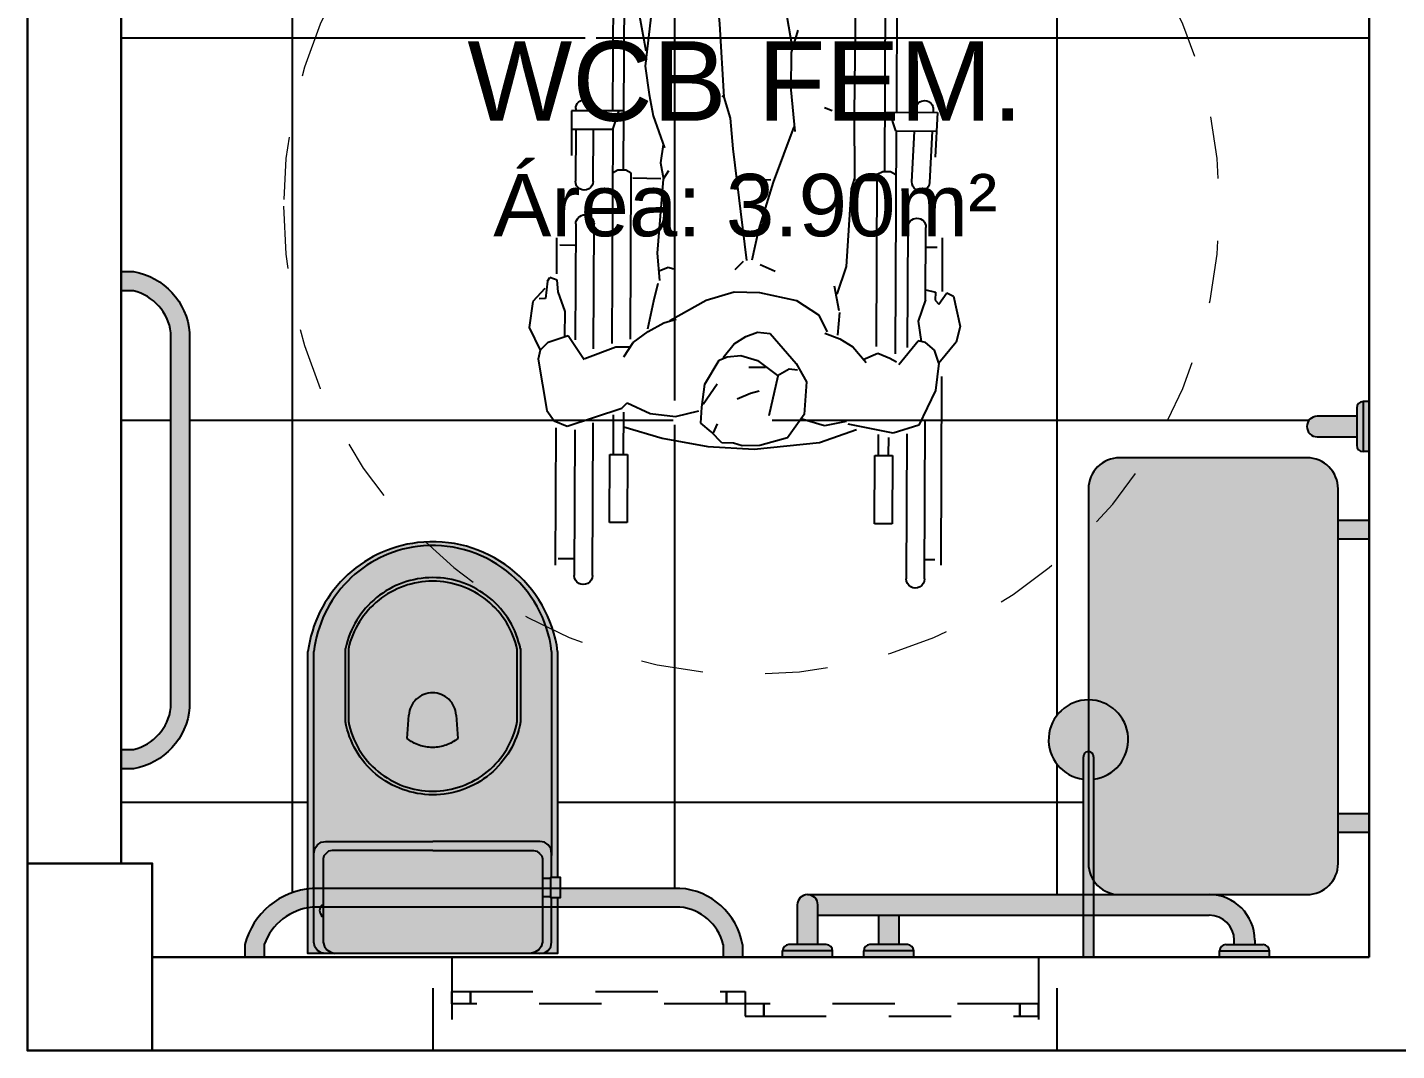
# Model space of a CAD drawing. Header units: millimetres. Extents: x 2767 to 2978, y 1319 to 1481.
# Drawn here: x 2921.63 to 2923.824, y 1399.165 to 1400.805 of the extents above; entities that cross this region are included whole.
import ezdxf

# ---------------------------------------------------------------- set-up
doc = ezdxf.new("R2010")
doc.units = ezdxf.units.MM
doc.header["$LTSCALE"] = 0.03
doc.linetypes.add('Dashed', pattern=[0.75, 0.5, -0.25])
doc.layers.add('A-EQUIPAMENTOS', color=252, linetype='Continuous')
doc.layers.add('A_PROJEÇÃO', color=7, linetype='Dashed')
for name, color, linetype, lineweight in [('A-ESTRUTURA', 164, 'Continuous', 30), ('A-PAREDE', 5, 'Continuous', 30), ('A-PROJEÇÃO', 251, 'Dashed', 13)]:
    doc.layers.add(name, color=color, linetype=linetype, lineweight=lineweight)
doc.layers.add('A-TEXTO1', color=7, linetype='Continuous', true_color=0x000000)
doc.layers.add('A_lay', color=7, linetype='Continuous', true_color=0x919191)
doc.styles.add('A2 Arquitetos', font='arial.ttf')

# ---------------------------------------------------------------- blocks, each defined once
blk = doc.blocks.new('A$C41DB0A6B')
at = {"true_color": 0xffffff}
h = blk.add_hatch(color=7, dxfattribs=at)
h.dxf.hatch_style = 1
h.paths.add_polyline_path([(0.0500004667264875, 0.6899997852742672), (4.659814294497022e-07, 0.6899997852742672), (4.659814294497022e-07, 0.6599997840821743), (0.0500004667264875, 0.6599997840821743)])
h.paths.add_polyline_path([(0.4500004652363714, 0.7399997850880027, 0.4142135623730951), (0.4000004654226359, 0.7899997849017382), (0.100000466540223, 0.7899997849017382, 0.4142135623730951), (0.0500004667264875, 0.7399997850880027), (0.05000046672648751, 0.1399997835978866, 0.414213562373095), (0.100000466540223, 0.08999978378415108), (0.4000004654226359, 0.08999978378415108, 0.4142135623730949), (0.4500004652363714, 0.1399997835978866)])
h.paths.add_polyline_path([(0.0500004667264875, 0.2199997846037149), (4.659814294497022e-07, 0.2199997846037149), (4.659814294497022e-07, 0.1899997852742673), (0.05000046672648751, 0.1899997852742671)])
h = blk.add_hatch(color=7, dxfattribs=at)
h.dxf.hatch_style = 1
h.paths.add_polyline_path([(0.08350046569830738, 0.05649978490173879), (0.02000046553439461, 0.0564997848123312), (0.02000046553439461, 0.02349978499114513), (0.08350046569830738, 0.02349978490173754, 1)])
h.paths.add_polyline_path([(0.02000046575791203, 0.06999978423118591, 0.4142135623730951), (0.01000046575791202, 0.07999978423118591), (0.01000046575791202, -2.162903547306416e-07, 0.4142135623730952), (0.02000046575791203, 0.009999783709645271)])
h.paths.add_polyline_path([(0.01000046575791202, 0.0799997840076685), (4.659814294427633e-07, 0.0799997840076685), (4.659814294427633e-07, -2.16066837310791e-07), (0.01000046575791202, -2.16066837310791e-07)])
at = {"layer": 'A-EQUIPAMENTOS'}
for p, q in [((0.4000004663539585, 0.7899997849017382), (0.1000004656089004, 0.7899997849017382)), ((0.0500004667264875, 0.7399997841566801), (0.0500004667264875, 0.1399997845292091)), ((0.4500004652363714, 0.1399997845292091), (0.4500004652363714, 0.7399997850880027)), ((0.0500004667264875, 0.6899997852742672), (4.659814294427633e-07, 0.6899997852742672)), ((0.0500004667264875, 0.6599997840821743), (4.659814294427633e-07, 0.6599997840821743)), ((0.0500004667264875, 0.2199997846037149), (4.659814294427633e-07, 0.2199997846037149)), ((0.0500004667264875, 0.1899997852742672), (4.659814294427633e-07, 0.1899997852742672)), ((0.1000004656089004, 0.08999978378415108), (0.4000004663539585, 0.08999978378415108)), ((4.659814294427633e-07, 0.0799997840076685), (0.01000046575791202, 0.0799997840076685)), ((4.659814294427633e-07, 0.0799997840076685), (0.01000046575791202, 0.0799997840076685)), ((4.659814294427633e-07, -2.16066837310791e-07), (4.659814294427633e-07, 0.0799997840076685)), ((4.659814294427633e-07, 0.0799997840076685), (0.01000046575791202, 0.0799997840076685)), ((4.659814294427633e-07, 0.0799997840076685), (0.01000046575791202, 0.0799997840076685)), ((4.659814294427633e-07, -2.16066837310791e-07), (4.659814294427633e-07, 0.0799997840076685)), ((0.01000046575791202, -2.16066837310791e-07), (0.01000046575791202, 0.0799997840076685)), ((0.01000046575791202, -2.16066837310791e-07), (0.01000046575791202, 0.0799997840076685)), ((0.02000046553439461, 0.009999783709645271), (0.02000046553439461, 0.06999978423118591)), ((0.02000046553439461, 0.009999783709645271), (0.02000046553439461, 0.06999978423118591)), ((0.08350046569830738, 0.0564997848123312), (0.02000046553439461, 0.0564997848123312)), ((0.08350046569830738, 0.0564997848123312), (0.02000046553439461, 0.0564997848123312)), ((0.02000046553439461, 0.02349978499114513), (0.08350046569830738, 0.02349978499114513)), ((0.02000046553439461, 0.02349978499114513), (0.08350046569830738, 0.02349978499114513)), ((4.659814294427633e-07, -2.16066837310791e-07), (0.01000046575791202, -2.16066837310791e-07)), ((4.659814294427633e-07, -2.16066837310791e-07), (0.01000046575791202, -2.16066837310791e-07))]:
    blk.add_line(p, q, dxfattribs=at)
for centre, radius, start, end in [((0.100000466540223, 0.7399997850880027), 0.04999999981373549, 90.00000106721708, 180.0000010672171), ((0.4000004654226359, 0.7399997850880027), 0.04999999981373549, 359.9999989327829, 89.99999893278296), ((0.100000466540223, 0.1399997835978866), 0.04999999981373549, 179.9999989327829, 269.9999989327829), ((0.4000004654226359, 0.1399997835978866), 0.04999999981373549, 270.0000010672171, 1.067217061790185e-06), ((0.01000046575791202, 0.06999978423118591), 0.01, 0, 90), ((0.01000046575791202, 0.06999978423118591), 0.01, 0, 90), ((0.08350046569830738, 0.03999978490173817), 0.01650000000000063, 270, 90), ((0.08350046569830738, 0.03999978490173817), 0.01650000000000063, 270, 90), ((0.01000046575791202, 0.009999783709645271), 0.01, 270, 0), ((0.01000046575791202, 0.009999783709645271), 0.01, 270, 0)]:
    blk.add_arc(centre, radius, start, end, dxfattribs=at)
blk = doc.blocks.new('A$C64AE02AF')
at = {"layer": 'A-EQUIPAMENTOS', "lineweight": 0, "true_color": 0xffffff}
h = blk.add_hatch(color=7, dxfattribs=at)
h.dxf.hatch_style = 1
h.paths.add_polyline_path([(0.7235010496203316, 0.01650036312639724), (0.7235010496435634, 0.03300036303699017), (0.09650104938191359, 0.03300036214292049, -0.4142135623730947), (0.05650104938191364, 0.07300036214292048), (0.05650104841333808, 0.0800003632903099), (0.02350104859215207, 0.0800003632903099), (0.02350104938191366, 0.0730003621429205, 0.414213562373095), (0.09650104938191367, 3.621429204986315e-07), (0.740001049647842, 3.631263965128001e-07, -0.4142135628614266)])
h.paths.add_polyline_path([(0.7565010495309252, 0.0800003632903099), (0.7235010497097392, 0.0800003632903099), (0.7235010496203316, 0.01650036312639714, 1), (0.7565010496203328, 0.01650036312639714)])
h.paths.add_polyline_path([(0.78000104894978, 0.09000036306679249), (0.7000010484282393, 0.09000036306679249, 0.4142135623730955), (0.7100010484282393, 0.08000036306679248), (0.7700010489870328, 0.08000036306679248, 0.4142135612819826)])
h.paths.add_polyline_path([(0.7800010487262625, 0.1000003628432751), (0.7000010486517567, 0.1000003628432751), (0.7000010486517567, 0.09000036306679249), (0.7800010487262625, 0.09000036306679249)])
h.paths.add_polyline_path([(0.6265010487113614, 0.0800003632903099), (0.5935010488901753, 0.0800003632903099), (0.5935010488901753, 0.03300036285161687), (0.6265010487113614, 0.03300036289867317)], flags=17)
h.paths.add_polyline_path([(0.6500010499928612, 0.09000036306679249), (0.5700010494713206, 0.09000036306679249, 0.4142135623730955), (0.5800010494713206, 0.08000036306679248), (0.6400010500301141, 0.08000036306679248, 0.4142135612819842)])
h.paths.add_polyline_path([(0.6500010497693438, 0.1000003628432751), (0.570001049694838, 0.100000362843275), (0.570001049694838, 0.0900003630667925), (0.6500010497693438, 0.09000036306679249)])
h.paths.add_polyline_path([(0.08000104969483801, 0.09000036306679249), (1.049173297351658e-06, 0.09000036306679249, 0.4142135623730955), (0.01000104917329736, 0.08000036306679248), (0.07000104973209093, 0.08000036306679248, 0.4142135612819826)])
h.paths.add_polyline_path([(0.08000104947132053, 0.1000003628432751), (1.049396814778447e-06, 0.1000003628432751), (1.049396814778447e-06, 0.09000036306679249), (0.08000104947132058, 0.09000036306679249)])
at = {"layer": 'A-EQUIPAMENTOS'}
for p, q in [((1.049396814778447e-06, 0.1000003628432751), (1.049396814778447e-06, 0.09000036306679249)), ((0.08000104947132058, 0.09000036306679249), (1.049396814778447e-06, 0.09000036306679249)), ((0.08000104947132058, 0.1000003628432751), (0.08000104947132058, 0.09000036306679249)), ((0.570001049694838, 0.1000003628432751), (0.570001049694838, 0.09000036306679249)), ((0.570001049694838, 0.09000036306679249), (0.6500010497693438, 0.09000036306679249)), ((0.6500010497693438, 0.1000003628432751), (0.6500010497693438, 0.09000036306679249)), ((0.7000010486517567, 0.1000003628432751), (0.7000010486517567, 0.09000036306679249)), ((0.7000010486517567, 0.09000036306679249), (0.7800010487262625, 0.09000036306679249)), ((0.7800010487262625, 0.1000003628432751), (0.7800010487262625, 0.09000036306679249)), ((0.7800010487262625, 0.1000003628432751), (0.7800010487262625, 0.09000036306679249)), ((0.070001049694838, 0.0800003632903099), (0.01000104917329736, 0.0800003632903099)), ((0.02350104859215207, 0.0730003621429205), (0.02350104859215207, 0.0800003632903099)), ((0.05650104841333814, 0.0800003632903099), (0.05650104841333814, 0.0730003621429205)), ((0.5800010494713206, 0.0800003632903099), (0.6400010499928612, 0.0800003632903099)), ((0.5935010488901753, 0.0800003632903099), (0.5935010488901753, 0.03300036303699017)), ((0.6265010487113614, 0.03300036303699017), (0.6265010487113614, 0.0800003632903099)), ((0.7100010484282393, 0.0800003632903099), (0.7700010489497799, 0.0800003632903099)), ((0.7235010497097392, 0.0800003632903099), (0.7235010497097392, 0.01650036312639713)), ((0.7565010495309252, 0.01650036312639713), (0.7565010495309252, 0.0800003632903099)), ((0.7235010497097392, 0.03300036303699017), (0.09650104938191362, 0.03300036303699017)), ((0.7400010496203322, 3.632158041000366e-07), (0.09650104938191362, 3.632158041000366e-07))]:
    blk.add_line(p, q, dxfattribs=at)
for centre, radius, start, end in [((0.01000104917329736, 0.09000036306679249), 0.01, 180, 270), ((0.070001049694838, 0.09000036306679249), 0.01, 270, 0), ((0.5800010494713206, 0.09000036306679249), 0.01, 180, 270), ((0.6400010499928612, 0.09000036306679249), 0.01, 270, 0), ((0.7100010484282393, 0.09000036306679249), 0.01, 180, 270), ((0.7700010489497799, 0.09000036306679249), 0.01, 270, 0), ((0.09650104938191362, 0.0730003621429205), 0.07300000000000001, 180, 270), ((0.09650104938191362, 0.0730003621429205), 0.04, 180, 270), ((0.7400010496203322, 0.01650036312639713), 0.01650000000000063, 180, 0)]:
    blk.add_arc(centre, radius, start, end, dxfattribs=at)
blk = doc.blocks.new('acoplada')
at = {"lineweight": 0, "true_color": 0xffffff}
h = blk.add_hatch(color=7, dxfattribs=at)
h.dxf.hatch_style = 1
edge = h.paths.add_edge_path()
edge.add_arc((-0.0002353211631387353, -0.4638121072475485), 0.201678835890491, 270.06685338338957, 309.4485903235758, ccw=False)
edge.add_arc((-0.0002239423380601124, -0.4638081482072778), 0.2016827819723743, 232.4082368901923, 270.063619478749, ccw=False)
edge.add_arc((-0.000230271315643904, -0.4638210390965298), 0.2016687066696732, 187.3758271367647, 232.40742749172972, ccw=False)
edge.add_line((-0.2002302526216155, -0.4897107035869794), (-0.2002302526216155, -0.1278460692934118))
edge.add_line((-0.2002302526216155, -0.1278460692934118), (-0.20433158159436, -0.1278460692934118))
edge.add_line((-0.20433158159436, -0.1278460692934118), (-0.2043315815943672, -0.09503543751128518))
edge.add_line((-0.2043315815943672, -0.09503543751128518), (-0.2002302526216226, -0.09503543751128518))
edge.add_line((-0.2002302526216226, -0.09503543751128518), (-0.2002302526216226, -0.005489754939162594))
edge.add_line((-0.2002302526216226, -0.005489754939162594), (-0.1758182758472771, -0.005489754939162594))
edge.add_line((-0.1758182758472771, -0.005489754939162594), (-0.1743064813426756, -0.005489754939162594))
edge.add_line((-0.1743064813426756, -0.005489754939162594), (-0.1722558168563069, -0.005489754939162594))
edge.add_line((-0.1722558168563069, -0.005489754939162594), (-0.1700770061752195, -0.005489754939162594))
edge.add_line((-0.1700770061752195, -0.005489754939162594), (-0.1626860492531534, -0.005489754939162594))
edge.add_line((-0.1626860492531534, -0.005489754939162594), (0, -0.005489754939162594))
edge.add_line((0, -0.005489754939162594), (0.1640531589107468, -0.005489754939162594))
edge.add_line((0.1640531589107468, -0.005489754939162594), (0.1736229265139002, -0.005489754939162594))
edge.add_line((0.1736229265139002, -0.005489754939162594), (0.199769747378383, -0.005489754939162594))
edge.add_line((0.199769747378383, -0.005489754939162594), (0.199769747378383, -0.4911843245076))
edge.add_arc((-0.001341871314707532, -0.4628930391160111), 0.2030918019085541, 309.52490594184997, 351.9924875079149, ccw=False)
at = {"layer": 'A-EQUIPAMENTOS'}
for points in [[(-0.2002302526216226, -0.4897107035869226), (-0.2002302526216155, -0.1278460692934118), (-0.2043315815943672, -0.1278460692934118), (-0.2043315815943743, -0.09503543751128518), (-0.2002302526216226, -0.09503543751128518), (-0.2002302526216226, -0.005489754939162594), (-0.2002302526216226, -0.005489754939162594), (-0.1758182758472771, -0.005489754939162594), (-0.1743064813426756, -0.005489754939162594), (-0.1722558168563069, -0.005489754939162594), (-0.1700770061752195, -0.005489754939162594), (-0.1626860492531534, -0.005489754939162594), (0, -0.005489754939162594), (0.1640531589107468, -0.005489754939162594), (0.1715111766025217, -0.005489754939162594)], [(-0.1715209498122405, -0.005489754939162594), (-0.1715209498122405, -0.005489754939162594), (-0.1790400529289613, -0.006856864596755941), (-0.1851920463881171, -0.01027463874072509), (-0.1892933753608972, -0.01642663219988094), (-0.1906604850184905, -0.02394573531663013), (-0.1906604850184905, -0.09503543751128518)], [(-0.0002302526216197975, -0.1709100235075027), (-0.02426911381702723, -0.1709100235075027), (-0.1616636344047748, -0.1709100235075027), (-0.1616636344047748, -0.1709100235075027), (-0.1671320730351482, -0.1695429138499094), (-0.1712334020079282, -0.1661251397059402), (-0.1746511761518974, -0.1620238107331602), (-0.1760182858094907, -0.1572389269315977), (-0.1760182858094907, -0.02394573531663013), (-0.1760182858094907, -0.02394573531663013), (-0.1739676213230865, -0.0171101870286634), (-0.1698662923503349, -0.01164174839831844), (-0.1637142988911791, -0.007540419425538403), (-0.1568787506032123, -0.005489754939162594)], [(0.1710604445690009, -0.005489754939162594), (0.1710604445690009, -0.005489754939162594), (0.1785795476857217, -0.006856864596755941), (0.1847315411448776, -0.01027463874072509), (0.1888328701176576, -0.01642663219988094), (0.1901999797752509, -0.02394573531663013), (0.1901999797752509, -0.1661251397059402), (0.1901999797752509, -0.1661251397059402), (0.1888328701176576, -0.1736442428226894), (0.1847315411448776, -0.1797962362818453), (0.1785795476857217, -0.1838975652545969), (0.1710604445690009, -0.1852646749122187), (0.02409615637809992, -0.1852646749122187), (-0.0002302526216197975, -0.1852646749122187)], [(-0.0002302526216197975, -0.1709100235075027), (0.02380860857378764, -0.1709100235075027), (0.1612031291615352, -0.1709100235075027), (0.1612031291615352, -0.1709100235075027), (0.1666715677919086, -0.1695429138499094), (0.1707728967646887, -0.1661251397059402), (0.1741906709086578, -0.1620238107331602), (0.1755577805662512, -0.1572389269315977), (0.1755577805662512, -0.02394573531663013), (0.1755577805662512, -0.02394573531663013), (0.1735071160798469, -0.0171101870286634), (0.1694057871070953, -0.01164174839831844), (0.1632537936479395, -0.007540419425538403), (0.1564182453599727, -0.005489754939162594)], [(0.1715111766025217, -0.005489754939162594), (0.1715111766025217, -0.005489754939162594), (0.1977190828920072, -0.005489754939162594), (0.199769747378383, -0.005489754939162594), (0.199769747378383, -0.007251202221254971), (0.199769747378383, -0.009217759092052802), (0.199769747378383, -0.489710703586951)], [(0.1756150757489507, -0.08273145059297349), (0.1776657402353266, -0.08273145059297349), (0.1776657402353266, -0.08273145059297349), (0.1776657402353266, -0.08273145059297349), (0.178349295064109, -0.08273145059297349), (0.178349295064109, -0.08273145059297349), (0.178349295064109, -0.08273145059297349), (0.178349295064109, -0.08273145059297349), (0.1803999595505132, -0.07863012162022187), (0.1810835143792957, -0.07452879264744183), (0.1803999595505132, -0.0704274636746618), (0.178349295064109, -0.06632613470191018), (0.178349295064109, -0.06632613470191018), (0.178349295064109, -0.06632613470191018), (0.178349295064109, -0.0656425798730993), (0.1776657402353266, -0.0656425798730993), (0.1776657402353266, -0.0656425798730993), (0.1756150757489507, -0.0656425798730993)], [(-0.2004605052432424, -0.09503543751128518), (-0.1895236279825241, -0.09503543751128518), (-0.1895236279825241, -0.1278460692934402), (-0.2004605052432424, -0.1278460692934402)], [(-0.1895236279825241, -0.125795404807036), (-0.1760182858094907, -0.125795404807036), (-0.1760182858094907, -0.09708610199766099), (-0.1895236279825241, -0.09708610199766099)], [(-0.1906604850184905, -0.1278460692934402), (-0.1906604850184905, -0.1661251397059402), (-0.1906604850184905, -0.1661251397059402), (-0.1892933753608972, -0.1736442428226894), (-0.1851920463881171, -0.1797962362818453), (-0.1790400529289613, -0.1838975652545969), (-0.1715209498122405, -0.1852646749122187), (-0.02455666162133952, -0.1852646749122187), (-0.0002302526216197975, -0.1852646749122187)], [(-0.1906604850184976, -0.4897107035868942), (-0.1906604850184976, -0.1626860492531819)], [(0.190199979775258, -0.1626860492531819), (0.190199979775258, -0.4897107035869794)], [(-0.03759551558371754, -0.3878125657144551), (-0.04032973489890423, -0.3502170501307091)], [(0.0410132897276867, -0.3502170501307091), (0.0382790704125, -0.3878125657144551)], [(-0.1407609825164684, -0.4946020986515691), (-0.1407609825164684, -0.3768756884537083)], [(-0.1355522947210659, -0.3774643205047141), (-0.1355522947210659, -0.4940134666005633)], [(0.1350781183812444, -0.4940134666005633), (0.1350781183812444, -0.3774643205047141)], [(0.1396169224444463, -0.3768756884537083), (0.1396169224444463, -0.4946020986515691)]]:
    blk.add_lwpolyline(points, dxfattribs=at)
for points in [[(-0.1407609825164684, -0.3768756884537368, -0.1760400123409231), (-0.09161550937982099, -0.2928597056209412, -0.1760400123407902), (0, -0.2599878127298041, -0.1750056112196068), (0.09091079579796713, -0.2932260310797687, -0.1750056112194218), (0.1396169224444463, -0.3768756884537083)], [(0.1350781183812444, -0.3774643205047141, 0.1739855420443573), (0.08757248663566486, -0.2973997152789707, 0.173985542044513), (0, -0.265805639221071, 0.174428658855401), (-0.08786379524515553, -0.2972488171838279, 0.1744286588553114), (-0.1355522947210659, -0.3774643205047141)], [(-0.04032973489890423, -0.3502170501307376, -0.0843680304781736), (-0.02138462329554613, -0.3396127913369469, -0.08436803047815956), (0, -0.3358623987260216, -0.08569631776110673), (0.02174588644726327, -0.3394990341899984, -0.08569631776112548), (0.0410132897276867, -0.3502170501307376)], [(-0.03759551558371754, -0.3878125657144551, 0.1893085585578412), (-0.02577681592052272, -0.4129666873607221, 0.1893085585578486), (0, -0.4233574168117684, 0.1916376183928383), (0.02621096387017019, -0.4132003759781071, 0.1916376183928328), (0.0382790704125, -0.3878125657144551)], [(-0.2002302526216155, -0.4897107035869794, 0.1978973680847914), (-0.1239678378706017, -0.6230670181921028, 0.1978973680847935), (0.02409615637811413, -0.6640171849296621, 0.1666608017437975), (0.141812951380544, -0.6069782966978607, 0.1666608017438037), (0.1997697473783902, -0.4897107035869794)], [(-0.1906604850184905, -0.489710703586951, 0.2005072617713945), (-0.1184106358737793, -0.6186518858226293, 0.2005072617714491), (0.02409615637811413, -0.6578651914705063, 0.1676160143388416), (0.1361482160045711, -0.6024344351160948, 0.1676160143388218), (0.1901999797752651, -0.4897107035869794)], [(-0.1407609825164613, -0.4931284777309486, 0.1735227966369205), (-0.09092599369536458, -0.5757306025084858, 0.1735227966369889), (7.105427357601002e-15, -0.607965688968477, 0.1714159617180394), (0.08982906410217595, -0.5759409724343243, 0.1714159617181391), (0.1396169224444463, -0.4946020986515691)], [(-0.1355522947210588, -0.4925398456799428, 0.1718120256422344), (-0.08718457050703421, -0.5713520252040212, 0.1718120256420267), (7.105427357601002e-15, -0.6021683691220687, 0.1702702434745398), (0.08650446498265296, -0.571777419989246, 0.1702702434745105), (0.1350781183812444, -0.4940134666005633)]]:
    blk.add_lwpolyline(points, format="xyb", dxfattribs=at)
blk = doc.blocks.new('Chuveiro')
at = {"true_color": 0xffffff}
h = blk.add_hatch(color=7, dxfattribs=at)
h.dxf.hatch_style = 1
h.paths.add_polyline_path([(-0.3925886923094879, 0.009999999999999783), (-0.3485148134054338, 0.009999999999995596, 15.53526554233911), (-0.3485148134054332, -0.009999999999990905), (-0.3925886923094879, -0.009999999999999785, -1)])
h.paths.add_polyline_path([(-5.551115123125783e-17, 0.009999999999962483), (-0.3925886923094879, 0.009999999999999785, 1), (-0.3925886923094859, -0.009999999999999785), (-0.3485148134054332, -0.009999999999990905), (0, -0.009999999999990905)])
at = {"layer": 'A-EQUIPAMENTOS'}
for p, q in [((-0.3925886923094879, 0.009999999999962483), (0, 0.009999999999962483)), ((0, 0.009999999999962483), (0, -0.009999999999990905)), ((0, -0.009999999999990905), (-0.3925886923094879, -0.009999999999990905))]:
    blk.add_line(p, q, dxfattribs=at)
for centre, radius, start, end in [((-0.4258692927401455, 0), 0.07799817608857437, 7.3660590282992, 352.6339409717008), ((-0.3925886923094879, 0), 0.009999999999999785, 89.99999999999933, 270)]:
    blk.add_arc(centre, radius, start, end, dxfattribs=at)
blk = doc.blocks.new('A$C51235BF3')
at = {"layer": 'A-EQUIPAMENTOS', "lineweight": 0, "true_color": 0xffffff}
h = blk.add_hatch(color=7, dxfattribs=at)
h.dxf.hatch_style = 1
edge = h.paths.add_edge_path()
edge.add_line((0.6910290277737658, 0.0003316439688205719), (0.102101709228009, 0.0003317482769489288))
edge.add_arc((0.108978104457492, 0.1090926025062799), 0.1089780171596357, 189.9129923399813, 266.38229482286704, ccw=False)
edge.add_line((0.001627094781724736, 0.09033176675438881), (0.00162709757569246, 0.110331678763032))
edge.add_line((0.00162709757569246, 0.110331678763032), (0.03252464786055498, 0.1103316731750965))
edge.add_line((0.03252464786055498, 0.1103316731750965), (0.03252464879187755, 0.09033175930380821))
edge.add_arc((0.1093999719596468, 0.1091363318264484), 0.07914181739073341, 193.7452888885764, 264.7088155468655)
edge.add_line((0.1021017206076067, 0.03033174574375153), (0.6910290337109473, 0.03033164143562317))
edge.add_arc((0.6810312281595543, 0.1226894240826368), 0.09289734189586095, 276.1782572055714, 339.6155442166698)
edge.add_line((0.768111015408067, 0.09033163078129292), (0.7681110172707122, 0.1103316284716129))
edge.add_line((0.7681110172707122, 0.1103316284716129), (0.7990085694182198, 0.1103316247463226))
edge.add_line((0.7990085694182198, 0.1103316247463226), (0.7990085652563721, 0.09033162333071232))
edge.add_arc((0.6820759855327196, 0.1208487134426832), 0.1208491662765221, 274.24861795586514, 345.3731902113316, ccw=False)
at = {"layer": 'A-EQUIPAMENTOS', "color": 0}
for p, q in [((0.001627094781724736, 0.09033176302909851), (0.00162709757569246, 0.110331678763032)), ((0.03252464879187755, 0.09033175930380821), (0.03252464786055498, 0.1103316731750965)), ((0.768111015408067, 0.09033163078129292), (0.7681110191333573, 0.1103315427899361)), ((0.7990085656929296, 0.09033162519335747), (0.7990085675555747, 0.1103315390646458)), ((0.1021017206076067, 0.03033174574375153), (0.6910290352243464, 0.03033164143562317)), ((0.1021017131570261, 0.0003317482769489288), (0.6910290277737658, 0.0003316439688205719))]:
    blk.add_line(p, q, dxfattribs=at)
for centre, radius, start, end in [((0.1089781085902359, 0.1090926062315702), 0.1089780226799105, 189.912994824375, 266.3822948373357), ((0.1093999694276135, 0.1091363318264484), 0.07914181600548657, 193.745289158319, 264.708817369881), ((0.6810312305751722, 0.1226894240826368), 0.09289734084292367, 276.1782557548197, 339.615542531289), ((0.6820759854454082, 0.1208487115800381), 0.1208491658938302, 274.2486178663262, 345.3731910626143)]:
    blk.add_arc(centre, radius, start, end, dxfattribs=at)
blk = doc.blocks.new('A$C586046A9')
at = {"layer": 'A-EQUIPAMENTOS', "lineweight": 0, "true_color": 0xffffff}
h = blk.add_hatch(color=7, dxfattribs=at)
h.dxf.hatch_style = 1
edge = h.paths.add_edge_path()
edge.add_arc((0.109658359491732, 0.1101217716932297), 0.07990981049126716, 187.5374320342319, 256.0831774331481)
edge.add_line((0.09043900476535782, 0.03255764208734035), (0.1104390041728038, 0.03255763836205006))
edge.add_line((0.1104390052496456, 0.03255763836205006), (0.1104389990796335, 0.001660088077187538))
edge.add_line((0.1104390005930327, 0.001660089939832687), (0.09043900118558668, 0.001660093665122986))
edge.add_arc((0.1094279502867721, 0.1094274669885635), 0.1094275448054277, 185.1316917216272, 260.0068825592419, ccw=False)
edge.add_line((0.0004390160902403295, 0.09963969886302948), (0.0004391226102598011, 0.700369531288743))
edge.add_arc((0.1094280518009327, 0.6905817221850157), 0.1094275448051959, 99.99309711719548, 174.8682879563345, ccw=False)
edge.add_line((0.09043914073845372, 0.7983491029590368), (0.1104391401458997, 0.7983490992337465))
edge.add_line((0.1104391402914189, 0.7983490992337465), (0.1104391341214068, 0.767451548948884))
edge.add_line((0.1104391374974512, 0.767451548948884), (0.09043913809000514, 0.7674515526741743))
edge.add_arc((0.10965846007457, 0.6898874156177044), 0.07990981049145204, 103.9168022433204, 172.4625476419989)
edge.add_line((0.03043912438442931, 0.7003695238381624), (0.03043901786440983, 0.09963969141244888))
at = {"layer": 'A-EQUIPAMENTOS'}
blk.add_lwpolyline([(0.03043901635101065, 0.09963968954980373, 0.308336426631527), (0.09043900476535782, 0.03255764208734035), (0.1104390052496456, 0.03255763836205006), (0.1104390005930327, 0.001660089939832687), (0.09043900290271267, 0.001660091802477837, -0.3388470365238616), (0.0004390160902403295, 0.09963969886302948), (0.0004391241236589849, 0.700369531288743, -0.3388470365312767), (0.09043914073845372, 0.7983491029590368), (0.1104391402914189, 0.7983490992337465), (0.1104391374974512, 0.767451548948884), (0.09043913794448599, 0.7674515545368195, 0.3083364266303918), (0.03043912438442931, 0.7003695238381624)], format="xyb", close=True, dxfattribs=at)
blk = doc.blocks.new('onw')
at = {"layer": 'A-EQUIPAMENTOS', "color": 0}
for p, q in [((548116.704483579, 9288083.460811011), (548116.703948269, 9288083.694358392)), ((548116.7331425098, 9288083.694425307), (548116.7337039743, 9288083.449467104)), ((548117.2363753209, 9288083.466309233), (548117.2358427956, 9288083.698641697)), ((548117.2650370362, 9288083.698708612), (548117.2656218708, 9288083.4435545)), ((548116.6737640185, 9288083.457887879), (548116.6732591166, 9288083.678168697)), ((548116.6784829699, 9288083.667075204), (548116.702587451, 9288083.667130454)), ((548117.2817913853, 9288083.668207284), (548117.2659149831, 9288083.668170892)), ((548117.2919188091, 9288083.373982927), (548117.2912248822, 9288083.676732402)), ((548116.7884752272, 9288083.609436426), (548116.7604238543, 9288083.609372128)), ((548116.7604238543, 9288083.609372128), (548116.7606740978, 9288083.500194801)), ((548116.7887254708, 9288083.5002591), (548116.7884752272, 9288083.609436426)), ((548117.2130660469, 9288083.610409623), (548117.1850146739, 9288083.610345326)), ((548117.1850146739, 9288083.610345326), (548117.1852649176, 9288083.501168)), ((548117.2133162904, 9288083.501232296), (548117.2130660469, 9288083.610409623)), ((548116.7606740978, 9288083.500194801), (548116.7887254708, 9288083.5002591)), ((548116.7664141764, 9288083.50017159), (548116.7665596467, 9288083.436705168)), ((548116.7827705776, 9288083.49955445), (548116.7829243554, 9288083.432463598)), ((548116.9175820882, 9288083.487051105), (548116.9920248026, 9288083.491333432)), ((548116.9920248026, 9288083.491333432), (548117.0965948021, 9288083.480257742)), ((548117.1852649176, 9288083.501168), (548117.2133162904, 9288083.501232296)), ((548117.191004996, 9288083.50114479), (548117.1910818106, 9288083.467631774)), ((548117.2073613971, 9288083.500527648), (548117.2074269033, 9288083.471948322)), ((548116.7828707556, 9288083.455848243), (548116.8444039548, 9288083.474050123)), ((548116.8444039548, 9288083.474050123), (548116.9175820882, 9288083.487051105)), ((548116.9397731568, 9288083.48129749), (548116.9230558501, 9288083.46373643)), ((548116.9585525622, 9288083.48161737), (548116.9397731568, 9288083.48129749)), ((548116.9725577002, 9288083.485954376), (548116.9585525622, 9288083.48161737)), ((548117.0009242593, 9288083.48525265), (548116.9725577002, 9288083.485954376)), ((548117.0453236161, 9288083.473045863), (548117.0009242593, 9288083.48525265)), ((548117.0717959634, 9288083.435548434), (548117.0453236161, 9288083.473045863)), ((548117.0965948021, 9288083.480257742), (548117.1559001312, 9288083.459668083)), ((548116.6594264627, 9288083.430099588), (548116.671272689, 9288083.446490776)), ((548116.671272689, 9288083.446490776), (548116.6920528112, 9288083.45540206)), ((548116.6920528112, 9288083.45540206), (548116.7794407696, 9288083.42590224)), ((548116.9230558501, 9288083.46373643), (548116.9062438363, 9288083.450022941)), ((548116.9062438363, 9288083.450022941), (548116.9079302946, 9288083.424165104)), ((548116.9268534058, 9288083.465187093), (548116.9331768395, 9288083.450685889)), ((548117.1046031163, 9288083.453505544), (548117.0667182495, 9288083.442773264)), ((548117.1390478868, 9288083.446796177), (548117.1046031163, 9288083.453505544)), ((548117.21456834, 9288083.464962091), (548117.1424653739, 9288083.450937605)), ((548117.255478514, 9288083.45231943), (548117.21456834, 9288083.464962091)), ((548117.2823985675, 9288083.396633482), (548117.255478514, 9288083.45231943)), ((548116.6457010745, 9288083.347863803), (548116.6594264627, 9288083.430099588)), ((548116.7794407696, 9288083.42590224), (548116.7880421055, 9288083.417714173)), ((548116.7880421055, 9288083.417714173), (548116.8251477942, 9288083.434665808)), ((548116.8251477942, 9288083.434665808), (548116.8659105147, 9288083.439230392)), ((548116.8659105147, 9288083.439230392), (548116.9028784097, 9288083.430340596)), ((548116.9079302946, 9288083.424165104), (548116.9126818888, 9288083.387532989)), ((548117.0297293203, 9288083.37408275), (548117.0151376986, 9288083.43790444)), ((548117.0755358789, 9288083.383141814), (548117.0717959634, 9288083.435548434)), ((548116.9322502613, 9288083.387280643), (548116.9097859584, 9288083.419713914)), ((548116.9646225412, 9288083.410630362), (548116.9858341928, 9288083.401583308)), ((548116.9126818888, 9288083.387532989), (548116.9356822727, 9288083.348900126)), ((548116.9858341928, 9288083.401583308), (548116.9996290844, 9288083.39763361)), ((548117.0587918148, 9288083.354142208), (548117.0755358789, 9288083.383141814)), ((548117.2873309663, 9288083.352656001), (548117.2823985675, 9288083.396633482)), ((548116.9830111795, 9288083.35986487), (548117.0098398392, 9288083.359734746)), ((548116.9969194727, 9288083.349357491), (548117.0292304805, 9288083.373252237)), ((548117.0292304805, 9288083.373252237), (548117.0475671177, 9288083.362560363)), ((548117.0475671177, 9288083.362560363), (548117.0608186866, 9288083.363887727)), ((548116.6485111382, 9288083.333233343), (548116.6457010745, 9288083.347863803)), ((548116.6932256802, 9288083.309798876), (548116.7190466241, 9288083.34832706)), ((548116.7203118947, 9288083.346738465), (548116.7696092216, 9288083.327662708)), ((548116.7825047857, 9288083.344079722), (548116.7977723669, 9288083.321006121)), ((548116.9356822727, 9288083.348900126), (548116.9480709124, 9288083.34325522)), ((548116.9420469573, 9288083.34478724), (548116.9594306537, 9288083.322535366)), ((548116.9480709124, 9288083.34325522), (548116.970167274, 9288083.341349177)), ((548116.970167274, 9288083.341349177), (548116.9969194727, 9288083.349357491)), ((548117.017015055, 9288083.305953067), (548117.0587918148, 9288083.354142208)), ((548117.1493607922, 9288083.32721045), (548117.1707942042, 9288083.352237415)), ((548117.166017831, 9288083.347219968), (548117.1897199432, 9288083.336953662)), ((548117.1897199432, 9288083.336953662), (548117.2091267774, 9288083.344781172)), ((548117.2091267774, 9288083.344781172), (548117.2198235688, 9288083.350994322)), ((548117.218177636, 9288082.980737383), (548117.2173590054, 9288083.337893216)), ((548117.2235764336, 9288083.3549366), (548117.2543740787, 9288083.317381132)), ((548117.2873309663, 9288083.352656001), (548117.2804935763, 9288083.33183822)), ((548117.3151077236, 9288083.319040583), (548117.2873309663, 9288083.352656001)), ((548116.6308510305, 9288083.297099542), (548116.6485111382, 9288083.333233343)), ((548116.6498609128, 9288083.33254899), (548116.6613266204, 9288083.320764368)), ((548116.6613266204, 9288083.320764368), (548116.6932256802, 9288083.309798876)), ((548116.705239603, 9288083.130969573), (548116.7048137804, 9288083.316749373)), ((548116.7339753278, 9288083.331079818), (548116.7344338436, 9288083.131036488)), ((548116.7639837393, 9288082.979696333), (548116.7631978015, 9288083.322588637)), ((548116.7696092216, 9288083.327662708), (548116.792015406, 9288083.327815449)), ((548116.7933037987, 9288083.315525841), (548116.7939133948, 9288083.049568636)), ((548116.7977723669, 9288083.321006121), (548116.8216552837, 9288083.303394452)), ((548116.9594306537, 9288083.322535366), (548116.9782702952, 9288083.310749406)), ((548117.1043974629, 9288083.30545421), (548117.1286753776, 9288083.314451594)), ((548117.1286753776, 9288083.314451594), (548117.1493607922, 9288083.32721045)), ((548117.1872955094, 9288083.326413425), (548117.1879279906, 9288083.050471747)), ((548117.2371341295, 9288083.135252874), (548117.2366924448, 9288083.327953005)), ((548117.2662312522, 9288083.319675354), (548117.2543740787, 9288083.317381132)), ((548117.2593133484, 9288083.318029648), (548117.254679839, 9288083.285703966)), ((548117.2804935763, 9288083.33183822), (548117.2662312522, 9288083.319675354)), ((548117.3214709709, 9288083.294214), (548117.3151077236, 9288083.319040583)), ((548116.6367724986, 9288083.255596347), (548116.6308510305, 9288083.297099542)), ((548116.6878774432, 9288083.310773795), (548116.6885836265, 9288083.271376332)), ((548116.8302060112, 9288083.254606163), (548116.8203508739, 9288083.29951244)), ((548116.8216552837, 9288083.303394452), (548116.846501441, 9288083.289306406)), ((548116.9782702952, 9288083.310749406), (548116.9966396213, 9288083.303851748)), ((548116.9966396213, 9288083.303851748), (548117.017015055, 9288083.305953067)), ((548117.0942775237, 9288083.27580585), (548117.1083053028, 9288083.303100463)), ((548117.1253239503, 9288083.30841925), (548117.1286764275, 9288083.271752693)), ((548117.3106197414, 9288083.245431961), (548117.3214709709, 9288083.294214)), ((548116.6885836265, 9288083.271376332), (548116.6771798662, 9288083.239953684)), ((548116.846501441, 9288083.289306406), (548116.8662440547, 9288083.283492524)), ((548116.8563899674, 9288083.285699906), (548116.9145975203, 9288083.252833536)), ((548117.0591424523, 9288083.252891565), (548117.0942775237, 9288083.27580585)), ((548117.254679839, 9288083.285703966), (548117.2664295863, 9288083.251652738)), ((548116.6556384978, 9288083.234891796), (548116.6367724986, 9288083.255596347)), ((548116.6571963113, 9288083.250843624), (548116.6465940005, 9288083.251109585)), ((548116.6599971416, 9288083.222721465), (548116.6571963113, 9288083.250843624)), ((548116.8368496475, 9288083.226420406), (548116.8302060112, 9288083.254606163)), ((548116.9145975203, 9288083.252833536), (548116.9590313161, 9288083.239227634)), ((548116.9996057104, 9288083.240226362), (548117.0591424523, 9288083.252891565)), ((548117.1273375787, 9288083.269269802), (548117.1199071669, 9288083.229887888)), ((548117.2660592656, 9288083.252725942), (548117.2663283702, 9288083.13531979)), ((548117.2813267836, 9288083.251928687), (548117.2871985305, 9288083.258505112)), ((548117.2816038668, 9288083.239116305), (548117.2813267836, 9288083.251928687)), ((548117.2871985305, 9288083.258505112), (548117.2998971207, 9288083.240268152)), ((548116.6771798662, 9288083.239953684), (548116.6757680215, 9288083.221207103)), ((548116.9590313161, 9288083.239227634), (548116.9996057104, 9288083.240226362)), ((548117.1241733434, 9288083.242554648), (548117.1388791744, 9288083.198505685)), ((548117.266305889, 9288083.23526197), (548117.2816038668, 9288083.239116305)), ((548117.2924280737, 9288083.15179879), (548117.29222999, 9288083.238219602)), ((548117.2998971207, 9288083.240268152), (548117.3106197414, 9288083.245431961)), ((548116.6599971416, 9288083.222721465), (548116.6640369997, 9288083.217077296)), ((548116.6757680215, 9288083.221207103), (548116.6640369997, 9288083.217077296)), ((548116.6744623081, 9288083.153235082), (548116.6743296108, 9288083.211128836)), ((548116.8356065557, 9288083.17739104), (548116.8394186386, 9288083.221583763)), ((548116.8387567388, 9288083.205817869), (548116.8532109177, 9288083.19996898)), ((548117.0249340129, 9288083.206550675), (548117.0006905372, 9288083.196154173)), ((548116.8532109177, 9288083.19996898), (548116.8619368771, 9288083.202538539)), ((548116.9796193523, 9288083.189001173), (548116.957325329, 9288083.009941412)), ((548116.9735179935, 9288083.19058988), (548116.9601630006, 9288083.204172272)), ((548116.9982291328, 9288083.139745008), (548116.9872299505, 9288083.18847303)), ((548117.1388791744, 9288083.198505685), (548117.1468497601, 9288083.073755024)), ((548116.6796342401, 9288083.164794039), (548116.7037387212, 9288083.164849287)), ((548116.844821283, 9288083.058970846), (548116.8356065557, 9288083.17739104)), ((548117.2654920731, 9288083.166956795), (548117.2840643383, 9288083.166999364)), ((548117.0211100306, 9288083.063310152), (548116.9982291328, 9288083.139745008)), ((548117.1468497601, 9288083.073755024), (548117.1521685468, 9288083.056736376)), ((548116.7047543449, 9288082.979560573), (548116.7045638534, 9288083.062668974)), ((548116.7329567522, 9288083.062734053), (548116.7331429399, 9288082.981503336)), ((548116.7963683406, 9288083.057140486), (548116.8412726893, 9288083.057908138)), ((548116.8405614939, 9288083.032966645), (548116.8458706208, 9288083.058996676)), ((548116.853551765, 9288083.04553609), (548116.844821283, 9288083.058970846)), ((548116.9673042925, 9288083.0595358), (548117.0173571658, 9288083.059367873)), ((548117.054214933, 9288082.97487281), (548117.0211100306, 9288083.063310152)), ((548117.1521685468, 9288083.056736376), (548117.1512106262, 9288082.953465397)), ((548117.1534803173, 9288083.060044125), (548117.1880232004, 9288083.05969846)), ((548117.2436251849, 9288083.062106526), (548117.2475851072, 9288082.980972175)), ((548117.2760168673, 9288082.980869956), (548117.2719844008, 9288083.063490655)), ((548116.7726354344, 9288083.044901079), (548116.7638237441, 9288083.049499668)), ((548116.7851228778, 9288083.044929702), (548116.7726354344, 9288083.044901079)), ((548116.7817507283, 9288083.044438107), (548116.782424393, 9288082.750528801)), ((548116.7939133948, 9288083.049568636), (548116.7851228778, 9288083.044929702)), ((548116.8447825044, 9288083.003671285), (548116.8405614939, 9288083.032966645)), ((548117.1879279906, 9288083.050471747), (548117.1967396808, 9288083.04587316)), ((548117.1967396808, 9288083.04587316), (548117.209227124, 9288083.045901785)), ((548117.2001140482, 9288083.04539703), (548117.2007877128, 9288082.751487726)), ((548117.209227124, 9288083.045901785), (548117.218017641, 9288083.050540715)), ((548116.6977195297, 9288082.949609213), (548116.6980646203, 9288083.021297839)), ((548116.8287625861, 9288082.957778102), (548116.8471104228, 9288083.008628462)), ((548116.957325329, 9288083.009941412), (548116.9525844445, 9288082.96082595)), ((548117.2845901678, 9288082.950927569), (548117.2805866705, 9288083.02250515)), ((548116.7639940996, 9288082.979696358), (548116.6978636319, 9288082.979544781)), ((548116.7642325328, 9288082.979480382), (548116.7740501418, 9288082.95029907)), ((548117.0492451071, 9288082.91560643), (548117.0558571365, 9288082.9823526)), ((548117.2179298353, 9288082.980520295), (548117.2082461006, 9288082.951294282)), ((548117.2181672758, 9288082.98073736), (548117.2829145375, 9288082.980885766)), ((548116.7822375203, 9288082.949802933), (548116.6977195297, 9288082.949609213)), ((548116.7048311261, 9288082.94606205), (548116.7048222567, 9288082.949931748)), ((548116.7332181414, 9288082.948694117), (548116.7332240251, 9288082.94612713)), ((548116.7643444872, 9288082.748274894), (548116.7638826646, 9288082.949760864)), ((548116.822260976, 9288082.923318932), (548116.8287625861, 9288082.957778102)), ((548116.9525844445, 9288082.96082595), (548116.9426926712, 9288082.927355608)), ((548117.115619239, 9288082.949089412), (548117.1034975013, 9288082.94389116)), ((548117.1512106262, 9288082.953465397), (548117.1532822831, 9288082.769771015)), ((548117.2000610825, 9288082.950760622), (548117.2845790732, 9288082.950954344)), ((548117.2188777607, 9288082.74931672), (548117.2184159382, 9288082.950802693)), ((548117.2490541609, 9288082.950872919), (548117.2493096646, 9288082.945637936)), ((548117.2776688805, 9288082.947022066), (548117.2774802363, 9288082.950887172)), ((548116.8160262674, 9288082.878016602), (548116.822260976, 9288082.923318932)), ((548116.9426926712, 9288082.927355608), (548116.9352998756, 9288082.809904285)), ((548116.9426926712, 9288082.927355608), (548116.9392309118, 9288082.925444702)), ((548117.0495108651, 9288082.855341792), (548117.0492451071, 9288082.91560643)), ((548116.8285665925, 9288082.766678091), (548116.8160262674, 9288082.878016602)), ((548116.7993659391, 9288082.758609507), (548116.8166289489, 9288082.853532054)), ((548117.0603903583, 9288082.819693351), (548117.0495108651, 9288082.855341792)), ((548117.0396403762, 9288082.782193845), (548117.0509928835, 9288082.84460124)), ((548116.9352998756, 9288082.809904285), (548116.9294353857, 9288082.749561448)), ((548117.0476241672, 9288082.725521315), (548117.0396403762, 9288082.782193845)), ((548117.1532822831, 9288082.769771015), (548117.1552614724, 9288082.732020685)), ((548116.7764268734, 9288082.75209502), (548116.7626281505, 9288082.74526085)), ((548116.7626281505, 9288082.74526085), (548116.7648905832, 9288082.682015168)), ((548116.7887294157, 9288082.749947906), (548116.7764268734, 9288082.75209502)), ((548116.795011443, 9288082.73645288), (548116.7887294157, 9288082.749947906)), ((548116.8044694825, 9288082.750335343), (548116.7993659391, 9288082.758609507)), ((548116.8164459048, 9288082.71878094), (548116.8044694825, 9288082.750335343)), ((548116.9294353857, 9288082.749561448), (548116.9202442481, 9288082.724835826)), ((548117.193122423, 9288082.752429515), (548117.1897122436, 9288082.737886855)), ((548117.2001903629, 9288082.755176045), (548117.193122423, 9288082.752429515)), ((548117.2179024651, 9288082.751913713), (548117.2012099745, 9288082.755448397)), ((548117.2253153438, 9288082.740948949), (548117.2179024651, 9288082.751913713)), ((548116.794129523, 9288082.6763179), (548116.795011443, 9288082.73645288)), ((548116.8087131022, 9288082.734340202), (548116.7964966573, 9288082.732989525)), ((548116.9202442481, 9288082.724835826), (548116.8939623331, 9288082.662630562)), ((548116.928519464, 9288082.68724047), (548116.9248995736, 9288082.73359221)), ((548117.0725058134, 9288082.66733525), (548117.0476241672, 9288082.725521315)), ((548117.1552614724, 9288082.732020685), (548117.1473888863, 9288082.659983601)), ((548117.188473905, 9288082.737856373), (548117.158988508, 9288082.7370123)), ((548117.1879698881, 9288082.679294184), (548117.1897122436, 9288082.737886855)), ((548117.2246257064, 9288082.680132207), (548117.2253153438, 9288082.740948949)), ((548116.8152028131, 9288082.669751575), (548116.8203053065, 9288082.70417631)), ((548116.8355126196, 9288082.683551164), (548116.8164459048, 9288082.71878094)), ((548116.764206074, 9288082.683610745), (548116.7620944637, 9288082.637645103)), ((548116.8634960105, 9288082.641541043), (548116.8355126196, 9288082.683551164)), ((548116.9281386206, 9288082.655531134), (548116.928519464, 9288082.68724047)), ((548117.0682607836, 9288082.645396208), (548117.0663671162, 9288082.681863783)), ((548117.1879698881, 9288082.679294184), (548117.2207152799, 9288082.679601505)), ((548117.2274436933, 9288082.644346261), (548117.2266254029, 9288082.69243725)), ((548116.794129523, 9288082.6763179), (548116.7641018225, 9288082.675702188)), ((548116.8114251692, 9288082.624159737), (548116.8152028131, 9288082.669751575)), ((548116.8939623331, 9288082.662630562), (548116.8634960105, 9288082.641541043)), ((548116.8961829552, 9288082.661802927), (548116.9040445756, 9288082.643589111)), ((548117.0690209005, 9288082.609850917), (548117.0715572214, 9288082.66440033)), ((548117.0939865438, 9288082.63356486), (548117.0725058134, 9288082.66733525)), ((548117.1473888863, 9288082.659983601), (548117.1139013525, 9288082.62075539)), ((548116.7620944637, 9288082.637645103), (548116.8128088871, 9288082.640859628)), ((548116.9027617022, 9288082.646561274), (548116.9245868449, 9288082.647944657)), ((548116.9040445756, 9288082.643589111), (548116.9033342374, 9288082.61557233)), ((548116.9245868449, 9288082.647944657), (548116.9281386206, 9288082.655531134)), ((548117.1488297902, 9288082.65206438), (548117.1540280406, 9288082.639942642)), ((548117.1540280406, 9288082.639942642), (548117.1587311962, 9288082.591059642)), ((548117.2263720793, 9288082.644173313), (548117.1647162223, 9288082.646505572)), ((548116.8174671739, 9288082.577759631), (548116.8114251692, 9288082.624159737)), ((548116.9033342374, 9288082.61557233), (548116.8860994081, 9288082.561457744)), ((548117.1139013525, 9288082.62075539), (548117.0939865438, 9288082.63356486)), ((548117.0861471349, 9288082.553923894), (548117.0690209005, 9288082.609850917)), ((548117.1587311962, 9288082.591059642), (548117.1429781801, 9288082.534323303)), ((548116.8339304584, 9288082.54876561), (548116.8174671739, 9288082.577759631)), ((548116.8562937218, 9288082.536016414), (548116.8339304584, 9288082.54876561)), ((548116.8860994081, 9288082.561457744), (548116.8708983534, 9288082.539875817)), ((548117.101320009, 9288082.534697864), (548117.0861471349, 9288082.553923894)), ((548116.8708983534, 9288082.539875817), (548116.8562937218, 9288082.536016414)), ((548117.1189635003, 9288082.5213244), (548117.101320009, 9288082.534697864)), ((548117.1429781801, 9288082.534323303), (548117.1299879089, 9288082.521753863)), ((548117.1299879089, 9288082.521753863), (548117.1189635003, 9288082.5213244))]:
    blk.add_line(p, q, dxfattribs=at)
for centre, radius, start, end in [((548116.7185453894, 9288083.694391852), 0.0145971586776792, 0.1313264033155914, 180.1313264033156), ((548117.2504399158, 9288083.698675152), 0.0145971586776792, 0.1313264033155914, 180.1313264033156), ((548116.7198367234, 9288083.13100303), 0.0145971586776792, 180.1313264033156, 0.1313264033155914), ((548117.2517312499, 9288083.135286331), 0.0145971586776792, 180.1313264033156, 0.1313264033155914), ((548116.7187603029, 9288083.06270151), 0.0141964866759669, 0.1313264033155914, 180.1313264033156), ((548117.2578047928, 9288083.062798591), 0.0141964866759669, 2.794216427820648, 182.7942164278207), ((548116.7190275757, 9288082.94609459), 0.0141964866759669, 180.1313264033156, 0.1313264033155914), ((548117.2634892726, 9288082.94633), 0.0141964866759669, 182.7942164278207, 2.794216427820648)]:
    blk.add_arc(centre, radius, start, end, dxfattribs=at)
blk = doc.blocks.new('Adminidtração')
at = {"layer": 'A_lay'}
h = blk.add_hatch(dxfattribs=at)
h.set_pattern_fill('ANSI37', color=256, scale=4.9, angle=45)
h.set_pattern_definition([(90, (-0.4300000000512227, 0), (-0.6125, 5.551115123125783e-17), []), (180, (-0.4300000000512227, 0), (-5.551115123125783e-17, -0.6125), [])])
h.paths.add_polyline_path([(207832.7417234733, 9278531.302751409), (207832.7417234733, 9278530.750590045), (207832.72172328, 9278530.750590043, 0.3388470365238621), (207832.6317232932, 9278530.652610436), (207832.6317234012, 9278530.051880604, 0.3388470365312799), (207832.7217234178, 9278529.953901032), (207832.7417234733, 9278529.953901036), (207832.7417234733, 9278529.652245628), (207832.5432646546, 9278529.652245628), (207832.5432646527, 9278529.672245681, 0.304981487181783), (207832.4421693098, 9278529.761535535), (207832.4421692424, 9278530.141956277, 0.1666608017438038), (207832.3842124255, 9278530.25922386, 0.1666608017437975), (207832.2664956205, 9278530.316262728, 0.1978973680847935), (207832.1184316334, 9278530.275312534, 0.197897368084792), (207832.0421692424, 9278530.141956206), (207832.0421693065, 9278529.780091573), (207832.0419390539, 9278529.780091573), (207832.0380679776, 9278529.78009157), (207832.0380679808, 9278529.762245592), (207831.8463577706, 9278529.762245558, 0.3466196371330408), (207831.7458831818, 9278529.672245543), (207831.7458831846, 9278529.652245628), (207831.6817234727, 9278529.652245628), (207831.681723473, 9278529.662245627, 0.4142135623730951), (207831.6717234731, 9278529.672245627), (207831.6582234736, 9278529.672245627), (207831.6582234737, 9278529.735745627, 0.414213562373095), (207831.6417234736, 9278529.752245627), (207831.1999003433, 9278529.752245627), (207831.1999003433, 9278529.937221685, 0.9376999105502862), (207831.1917234725, 9278530.064251544), (207831.1917234725, 9278530.40224563, 0.4142135623730951), (207831.1417234736, 9278530.452245628), (207830.8417234738, 9278530.452245628, 0.4142135623730949), (207830.791723474, 9278530.40224563), (207830.791723474, 9278530.352245627), (207830.7417234733, 9278530.352245627), (207830.7417234733, 9278530.462245628), (207830.7517234732, 9278530.462245628, 0.4142135623730951), (207830.7617234731, 9278530.472245628), (207830.7617234729, 9278530.485745627), (207830.825223473, 9278530.485745627, 1), (207830.825223473, 9278530.518745627), (207830.7617234728, 9278530.518745627), (207830.7617234731, 9278530.532245629, 0.4142135623730983), (207830.7517234732, 9278530.542245628), (207830.7417234733, 9278530.542245628), (207830.7417234733, 9278531.602245627), (207830.7917234733, 9278531.602245627), (207830.8217234761, 9278531.60224563), (207830.821723477, 9278531.722245632), (207831.8217234756, 9278531.722245649), (207831.8217234771, 9278531.60224563), (207831.8517234755, 9278531.602245627), (207832.439594947, 9278531.602245627, 0.5585036744050812)])
h.paths.add_polyline_path([(207832.0579981097, 9278530.978475537), (207832.0583790914, 9278530.895367797, -1), (207832.0299864163, 9278530.89523764), (207832.0296054347, 9278530.97834538)], flags=16)
h.paths.add_polyline_path([(207832.0578608827, 9278531.008410383), (207832.0578445474, 9278531.011973798, 1), (207832.0294518723, 9278531.011843642), (207832.0294682077, 9278531.008280227), (207831.9988016422, 9278531.008139646), (207831.9978680911, 9278531.21178554), (207831.9858044013, 9278531.205776216), (207831.97349697, 9278531.207895126), (207831.9671840276, 9278531.221375719), (207831.9679281115, 9278531.28151256), (207831.998213612, 9278531.28220301), (207831.9998744457, 9278531.320258684), (207831.9491675233, 9278531.316927925), (207831.9505129602, 9278531.333630946), (207831.9443646188, 9278531.38001708), (207831.9278349211, 9278531.408973288), (207831.9054424943, 9278531.421671193), (207831.8908467472, 9278531.417778326), (207831.8756951998, 9278531.396161614), (207831.8585844505, 9278531.342007667), (207831.8578677984, 9278531.310930768), (207831.8374060986, 9278531.309586711), (207831.833871721, 9278531.301992113), (207831.8335635588, 9278531.27028199), (207831.8375399402, 9278531.220826095), (207831.8419249243, 9278531.2327057), (207831.8680641912, 9278531.29497104), (207831.898482095, 9278531.316130333), (207831.9265617027, 9278531.274184464), (207831.9457091167, 9278531.238998482), (207831.9517242937, 9278531.22325907), (207831.9672289864, 9278531.225009285), (207831.9671840276, 9278531.221375719), (207831.97349697, 9278531.207895126), (207831.97980569, 9278531.206808984), (207831.9811528509, 9278530.912937835), (207831.9902669639, 9278530.912979618), (207831.9990891711, 9278530.908401238), (207831.9987715985, 9278530.977676887), (207831.9884611492, 9278531.008092243)], flags=16)
h.paths.add_polyline_path([(207831.5614618598, 9278531.201358821), (207831.561236516, 9278531.201405998), (207831.5614612405, 9278531.201493919)], flags=16)
h.paths.add_polyline_path([(207831.544581281, 9278530.97559479), (207831.5546124429, 9278531.006103396), (207831.5136339693, 9278531.005915543), (207831.5133664672, 9278531.011149926, 1), (207831.4850104983, 9278531.0097008), (207831.4852106019, 9278531.005785245), (207831.4780997411, 9278531.005752647), (207831.4798424734, 9278530.975825163), (207831.4867400892, 9278530.975856783), (207831.4909619179, 9278530.893245542, 1), (207831.5193178868, 9278530.89469467), (207831.5151634564, 9278530.97598708), (207831.5445788646, 9278530.976121929)], flags=16)
h.paths.add_polyline_path([(207831.9752206846, 9278530.457585912), (207831.97572117, 9278530.348409446), (207832.0037723218, 9278530.34853804), (207832.0032718365, 9278530.457714507)], flags=16)
h.paths.add_polyline_path([(207831.8155157969, 9278530.614224149), (207831.7934151245, 9278530.616079539), (207831.7666813517, 9278530.608009929), (207831.7344251972, 9278530.584041186), (207831.7336294789, 9278530.58450272), (207831.733837083, 9278530.583604172), (207831.7666813517, 9278530.608009929), (207831.7934151245, 9278530.616079539), (207831.8155157969, 9278530.614224149), (207831.8279173426, 9278530.608607654), (207831.8510062155, 9278530.57002761), (207831.8558417606, 9278530.533406483), (207831.8575874826, 9278530.507552577), (207831.8408069454, 9278530.493800592), (207831.8241299339, 9278530.47620126), (207831.8053513111, 9278530.475838337), (207831.7913561505, 9278530.471469242), (207831.7629880575, 9278530.472105946), (207831.7185608385, 9278530.484210936), (207831.6920026138, 9278530.52164759), (207831.6881425882, 9278530.5740455), (207831.704820139, 9278530.603083408), (207831.746486336, 9278530.651368178), (207831.7668568997, 9278530.653516194), (207831.7852419876, 9278530.646660658), (207831.8041085938, 9278530.634917911), (207831.8230187115, 9278530.61082618)], flags=16)
h.paths.add_polyline_path([(207831.497240483, 9278530.721540192), (207831.4817450243, 9278530.717598306), (207831.4820514738, 9278530.704786593), (207831.4761948159, 9278530.698196728), (207831.4634544586, 9278530.716404533), (207831.4527437018, 9278530.711216161), (207831.4420043131, 9278530.662409378), (207831.448424448, 9278530.637597445), (207831.4762781813, 9278530.604045782), (207831.4830678375, 9278530.62487918), (207831.4973022459, 9278530.637074705), (207831.5041717979, 9278530.638420224), (207831.5087757638, 9278530.671072481), (207831.497320779, 9278530.704024335)], flags=16)
h.paths.add_polyline_path([(207831.5506332109, 9278530.455639524), (207831.5511336963, 9278530.346463058), (207831.5791848484, 9278530.346591651), (207831.5786843627, 9278530.455768118)], flags=16)
h.paths.add_polyline_path([(207832.6617232935, 9278530.652610445, -0.3083364266315263), (207832.7217232819, 9278530.719692493), (207832.7417234733, 9278530.719692497), (207832.7417234733, 9278529.984798586), (207832.721723415, 9278529.98479858, -0.3083364266303935), (207832.6617234015, 9278530.051880611)], flags=17)
at = {"layer": 'A-ESTRUTURA'}
blk.add_lwpolyline([(207832.8917234733, 9278529.802245626), (207832.6917234733, 9278529.802245626), (207832.6917234733, 9278529.502245627), (207832.8917234733, 9278529.502245627)], close=True, dxfattribs=at)
at = {"layer": 'A-PAREDE'}
blk.add_line((207830.7417234732, 9278531.602245627), (207830.7417234733, 9278529.652245628), dxfattribs=at)
for points in [[(207832.8917234733, 9278529.802245626), (207832.8917234733, 9278531.752245627)], [(207832.7417234733, 9278529.802245626), (207832.7417234733, 9278531.602245627)], [(207830.7417234733, 9278529.652245628), (207832.6917234733, 9278529.652245628)], [(207828.5917234732, 9278529.502245627), (207832.6917234733, 9278529.502245627)]]:
    blk.add_lwpolyline(points, dxfattribs=at)
at = {"layer": 'A-PROJEÇÃO', "color": 253, "true_color": 0xa3a3a3}
blk.add_circle((207831.7315939035, 9278530.85519529), 0.75, dxfattribs=at)
at = {"layer": 'A_PROJEÇÃO'}
for points in [[(207831.2417234733, 9278529.652245628), (207831.2717234733, 9278529.652245628), (207831.2717234733, 9278529.502245627), (207831.2417234733, 9278529.502245627)], [(207832.2417234733, 9278529.652245628), (207832.2117234732, 9278529.652245628), (207832.2117234732, 9278529.502245627), (207832.2417234733, 9278529.502245627)], [(207831.2717234733, 9278529.577245628), (207831.3017234732, 9278529.577245628), (207831.3017234732, 9278529.557245627), (207831.2717234733, 9278529.557245627)], [(207831.3017234732, 9278529.577245628), (207831.7117234732, 9278529.577245628), (207831.7117234732, 9278529.557245627), (207831.3017234732, 9278529.557245627)], [(207831.7117234732, 9278529.577245628), (207831.7417234733, 9278529.577245628), (207831.7417234733, 9278529.557245627), (207831.7117234732, 9278529.557245627)], [(207831.7717234733, 9278529.597245628), (207831.7417234733, 9278529.597245628), (207831.7417234733, 9278529.577245628), (207831.7717234733, 9278529.577245628)], [(207832.1817234733, 9278529.597245628), (207831.7717234733, 9278529.597245628), (207831.7717234733, 9278529.577245628), (207832.1817234733, 9278529.577245628)], [(207832.2117234732, 9278529.597245628), (207832.1817234733, 9278529.597245628), (207832.1817234733, 9278529.577245628), (207832.2117234732, 9278529.577245628)]]:
    blk.add_lwpolyline(points, close=True, dxfattribs=at)
at = {"layer": 'A-EQUIPAMENTOS', "xscale": -1, "rotation": 179.9999999998639}
for name, p in [('A$C586046A9', (207832.6312842772, 9278530.752250135)), ('A$C41DB0A6B', (207830.7417230073, 9278530.542245412)), ('A$C51235BF3', (207831.7442560871, 9278529.762577306)), ('A$C64AE02AF', (207830.9017224241, 9278529.75224599))]:
    blk.add_blockref(name, p, dxfattribs=at)
at = {"layer": 'A-EQUIPAMENTOS', "color": 0, "lineweight": 5, "xscale": -1, "rotation": 180.0000101616939}
blk.add_blockref('acoplada', (207832.2423995818, 9278529.652245538), dxfattribs=at)
at = {"layer": 'A_lay', "rotation": 180.131326343668}
blk.add_blockref('onw', (734658.2946034181, 18567845.8846721), dxfattribs=at)
at = {"layer": 'A_lay', "color": 0, "xscale": -0.8176870748751104, "yscale": 0.8176870748751104, "zscale": 0.8176870748751104, "rotation": 90}
blk.add_blockref('Chuveiro', (207831.1917234725, 9278529.652245628), dxfattribs=at)
at = {"layer": 'A-TEXTO1', "ltscale": 0.0005, "extrusion": (0, 0, -1), "insert": (207831.1831666028, 9278531.119739752), "char_height": 0.1275, "attachment_point": 3, "text_direction": (-1, 4.750468047275929e-12, 0), "style": 'A2 Arquitetos'}
blk.add_mtext_dynamic_manual_height_columns('\\pxqc;WCB FEM.\\P{\\H0.78431x;Área: 3.90m²}', width=1.116882196945371, gutter_width=30.31471099704504, heights=[0], dxfattribs=at)
blk = doc.blocks.new('arq geral tgov')
at = {"layer": 'A-PAREDE', "xscale": -1, "rotation": 359.9999999998639}
blk.add_blockref('Adminidtração', (207856.8899311002, -9278532.242583845), dxfattribs=at)

msp = doc.modelspace()

# ---------------------------------------------------------------- block references
msp.add_blockref('arq geral tgov', (2897.631577867178, 1401.905756628998))

doc.saveas('drawing.dxf')
